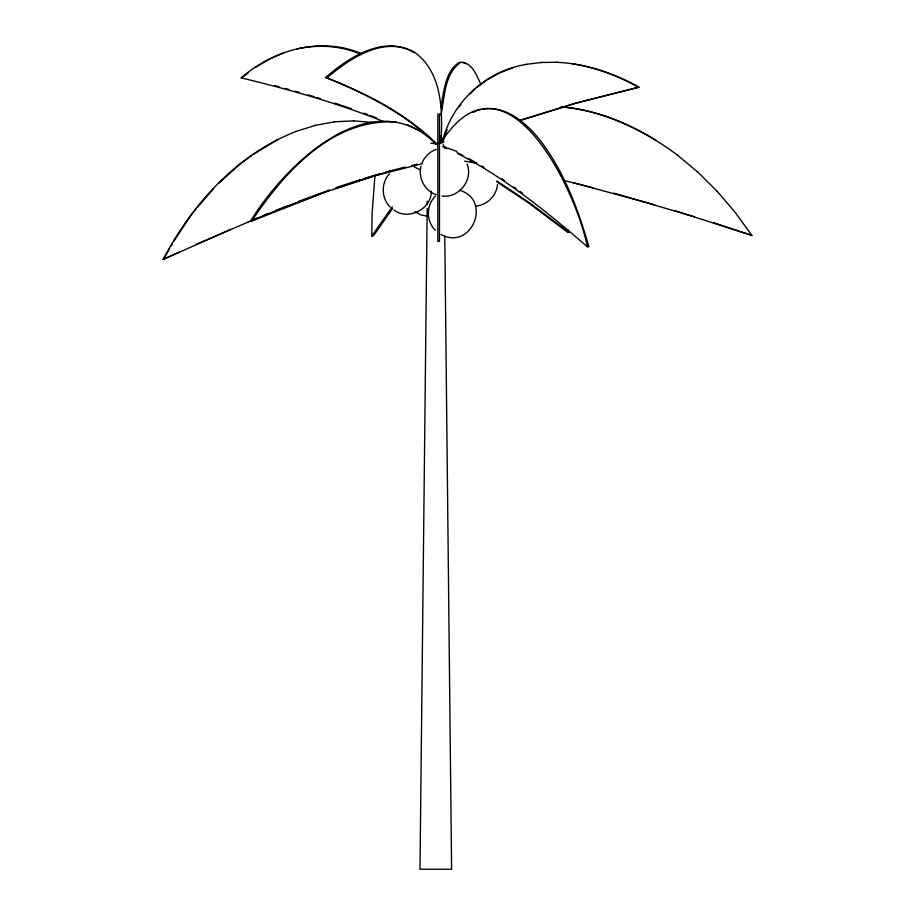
<?xml version="1.0" encoding="UTF-8"?>
<svg xmlns="http://www.w3.org/2000/svg" width="915" height="915" viewBox="0 0 915 915"><rect width="100%" height="100%" fill="white"/><g stroke="black" fill="none" stroke-linecap="round" stroke-linejoin="round"><path stroke-width="1.37" d="M427.168 208.231L419.996 869.25L451.598 869.25L444.781 236.207M427.214 204.045L427.248 201.243M392.592 208.483L373.56 235.738L371.73 236.116L372.153 213.001L374.956 175.703M440.893 141.917C442.917 110.692 442.219 70.89 413.34 51.492C382.802 36.188 349.747 58.388 326.987 77.889L325.568 77.501C348.581 57.656 383.854 34.232 414.038 52.67M431.388 191.235C431.342 209.249 408.422 220.778 393.919 210.095M440.961 115.073C444.656 97.413 444.29 73.852 460.439 62.472M497.531 184.453C496.628 195.604 487.043 205.189 475.903 206.081M440.664 107.261C444.21 92.049 444.69 71.805 459.067 62.472C471.602 60.584 476.749 75.705 481.05 84.74M421.003 166.198C417.835 177.796 424.857 190.938 436.272 194.746M442.391 141.631C451.964 101.988 486.448 70.478 526.765 64.347M443.077 141.631L444.072 137.582M444.587 136.255L447.161 129.598M422.124 162.824C424.663 156.614 429.936 151.593 436.272 149.351M179.809 251.922L163.11 259.425C192.139 204.251 236.916 154.372 296.094 131.463M163.43 259.425L169.618 248.571M170.991 246.169L172.363 243.756M173.736 241.343L190.869 215.402L196.05 208.997M441.453 141.848C505.618 42.822 576.278 190 587.373 246.764L588.894 246.764C577.891 208.38 563.526 169.973 538.58 138.302C525.107 122.233 505.572 105.294 483.04 109.308M371.73 236.116L392.295 206.836M324.402 192.447L251.717 221.075L250.767 220.778C285.148 164.597 371.513 80.291 436.341 144.113M251.717 221.075C283.97 172.523 332.568 117.909 396.367 122.141M459.364 106.678L460.943 104.573M197.777 206.859L213.218 189.085M389.447 173.861C380.869 182.886 381.258 198.498 390.27 207.099M435.391 196.199C426.047 205.074 426.047 221.407 435.391 230.294M219.062 183L240.348 163.762L251.659 155.619M469.704 94.268L475.731 88.275M382.973 121.283C337.006 102.96 289.277 89.441 241.205 77.889C273.288 49.776 320.959 36.257 361.368 53.596M247.999 73.211L241.205 77.889M476.852 87.428L485.854 80.703M253.924 153.994L277.073 139.938M255.868 67.195L269.765 58.926L283.97 52.681M486.974 79.857L499.316 73.063L512.617 67.882M163.11 259.425L230.614 229.471M473.101 112.351L476.795 110.692M196.165 244.397L247.999 222.139M250.767 220.778L257.287 218.067M247.668 222.139L265.544 214.922M262.491 215.883L268.45 213.447M275.609 210.519L286.475 206.161M265.224 214.922L281.98 208.38M282.918 207.877L300.703 201.025M283.238 207.877L318.9 194.415M298.702 201.392L309.796 197.183M311.031 196.714L322.217 192.608M323.453 192.15L329.697 189.943M318.569 194.415L374.418 175.909L422.341 163.659M520.566 120.117L575.546 103.143L638.979 87.165C613.679 73.017 585.486 63.524 556.377 62.277M520.006 120.551L576.233 103.143L638.979 87.165M335.942 187.735L348.455 183.492M336.468 188.078L372.577 176.321M349.702 183.092L359.721 179.855M354.38 182.028L390.385 170.991M295.762 131.463L315.332 125.401M364.73 178.299L372.233 176M373.48 175.623L380.949 173.473M385.936 172.043L398.311 168.737M399.683 168.406L405.139 167.079M411.944 165.443L417.343 164.254M315 125.401L334.638 121.821M478.019 110.143L480.535 109.72M297.169 48.827C318.5 44.297 341.341 45.659 361.414 54.488M526.068 64.347L541.623 62.472M334.307 121.821L353.853 120.837M540.925 62.472L557.075 62.277M496.811 181.742L528.447 202.844L567.597 232.25L568.753 232.25L567.883 229.676M442.037 196.039C458.884 198.429 473.501 179.695 467.085 163.934M427.991 216.352L421.049 214.968L414.815 211.628M561.078 106.792C603.603 110.338 643.405 129.69 677.214 154.99M563.834 107.112C596.843 110.36 628.159 123.422 656.318 140.533M353.522 120.837L372.828 122.507M464.66 161.154L476.704 163.11M471.305 162.104L476.669 162.996M447.927 148.207L456.779 151.375M572.31 63.776C595.539 67.378 617.797 75.739 638.281 87.165M564.772 180.69L593.469 187.861M572.962 182.623L654.374 204.674M274.866 85.655L278.983 86.731M285.24 88.435L288.991 89.453M613.828 193.134L694.176 216.729M295.282 91.214L299.056 92.289M307.909 94.84L314.257 96.727M674.344 210.519L751.89 235.418L713.689 222.803M316.796 97.482L320.616 98.671M334.638 103.098L341.009 105.179M414.312 166.976L420.706 170.007M459.433 190.171C492.636 199.973 471.477 251.053 441.076 234.503M342.29 105.591L351.211 108.656M363.93 113.174L367.75 114.558M370.278 115.519L376.591 117.932M326.987 77.889C366.515 93.547 405.437 113.3 436.158 143.232M325.568 77.501C365.462 93.319 404.785 113.277 435.609 143.712M462.498 62.277L466.044 63.776M444.255 146.64L446.566 147.635M442.734 146.64L447.355 148.63M407.301 124.669L420.763 131.348M457.008 152.485L462.853 155.447M457.82 153.606C505.354 178.025 547.09 212.006 587.373 246.764M468.72 158.524L474.622 161.841M481.702 165.97L484.069 167.399M496.776 180.987L529.602 202.844L568.753 232.25M501.843 178.722L504.211 180.312M513.933 187.026L516.037 188.49M520.223 191.532L522.316 193.042M677.18 154.875L697.402 171.791M697.367 171.677L716.708 190.846M428.803 137.056L435.391 143.827M716.662 190.732L734.928 212.074L751.89 235.418M440.458 135.946L442.54 139.389M443.135 144.593L444.942 148.219M566.74 229.676L567.597 232.25M439.463 113.86L439.463 241.366L437.828 241.366L437.828 113.86M440.492 139.801A7.915 2.116 0 0 1 442.082 142.809A7.915 2.116 0 0 1 430.828 143.152"/></g></svg>
